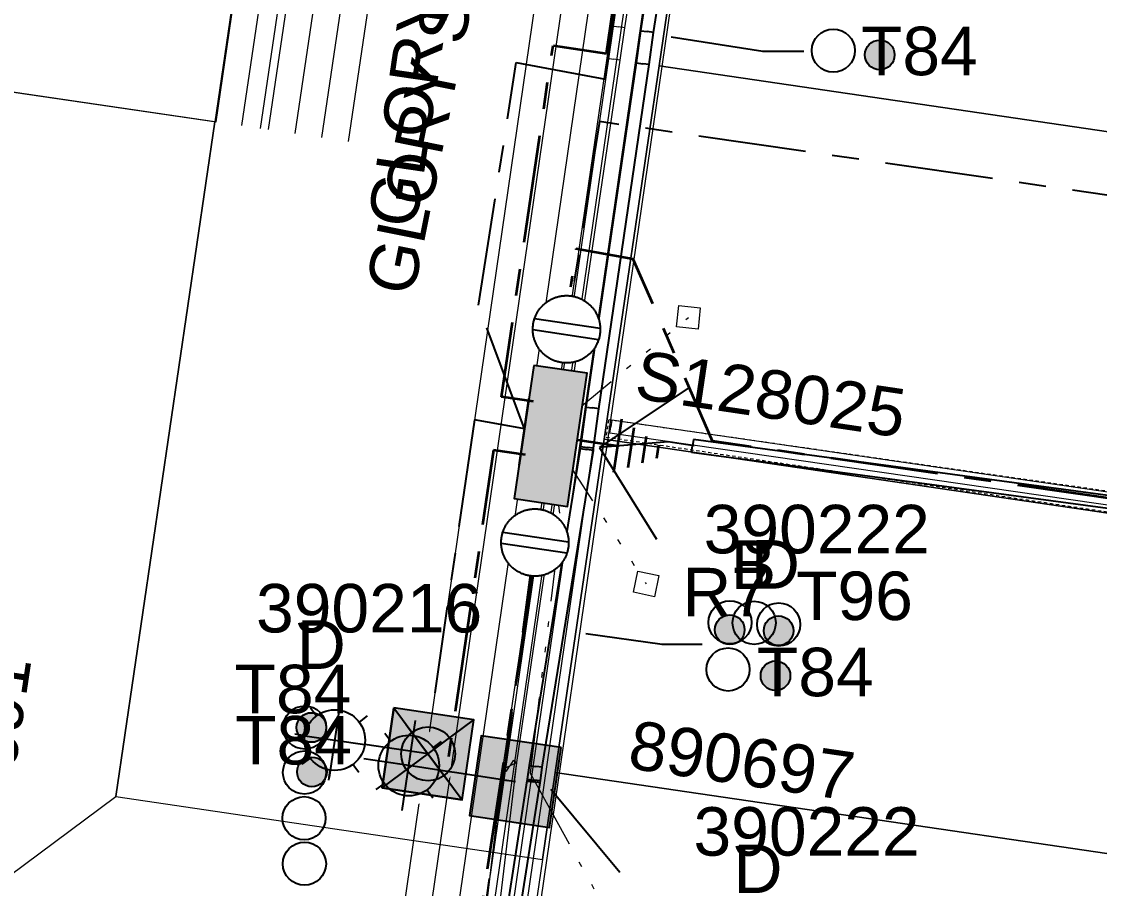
# Model space of a CAD drawing. Header units: metres. Extents: x 302924 to 304532, y 6268290 to 6269135.
# Drawn here: x 303905.72 to 303945.7, y 6268594.41 to 6268626.58 of the extents above; entities that cross this region are included whole.
import ezdxf
from ezdxf.enums import TextEntityAlignment as Align

# ---------------------------------------------------------------- set-up
doc = ezdxf.new("R2010")
doc.units = ezdxf.units.M
for name, pattern in [('Cable Exist UG', [7, 4, -1, 1, -1]), ('DASHED', [19.05, 12.7, -6.35]), ('HIDDEN2', [0.1875, 0.125, -0.0625]), ('PHANTOMX2', [6.6, 3, -0.75, 0.2, -0.75, 0.2, -0.75, 0.2, -0.75])]:
    doc.linetypes.add(name, pattern=pattern)
doc.layers.get('0').update_dxf_attribs({"color": 6})
for name, color, linetype, lineweight in [('_User Miscellaneous1', 30, 'Continuous', 13), ('_User Miscellaneous5', 121, 'Continuous', 13), ('_User_LV_Exist', 5, 'Continuous', 35), ('_User_LV_Final', 5, 'Continuous', 25), ('Cadastre Developer_SP_NEW', 92, 'Continuous', 15), ('Cadastre Other Property_SP_EXT', 138, 'DASHED', 15), ('Cadastre Roads_SP_EXT', 218, 'Continuous', 15), ('Mains_LV_EXT', 163, 'Continuous', 25), ('Mains_LV_SL_EXT', 135, 'Continuous', 25), ('Services_SP_EXT', 42, 'PHANTOMX2', 20)]:
    doc.layers.add(name, color=color, linetype=linetype, lineweight=lineweight)
doc.layers.add('_User Miscellaneous10', color=252, linetype='Continuous', lineweight=13, plot=False, transparency=0.75)
for name, color, linetype in [('Duct_SP_EXT', 30, 'Continuous'), ('Equip_LV_NEW', 2, 'Continuous'), ('Equip_SP_SL_EXT', 7, 'Continuous'), ('SupportsUG_SP_LV_EXT', 7, 'Continuous'), ('SupportsUG_SP_LV_SL_EXT', 7, 'Continuous'), ('Trench_SP_EXT', 7, 'Continuous')]:
    doc.layers.add(name, color=color, linetype=linetype)
doc.styles.add('COLUMN_LABEL', font='arial.ttf', dxfattribs={"height": 2})
doc.styles.add('POLE_LABEL', font='arial.ttf', dxfattribs={"height": 2})
doc.styles.add('SL_LABEL', font='arial.ttf', dxfattribs={"height": 2})
doc.styles.get("Standard").update_dxf_attribs({"font": 'arial.ttf'})

# ---------------------------------------------------------------- blocks, each defined once
blk = doc.blocks.new('DUCT_EXT')
blk.add_circle((0, 0.8), 0.8)
at = {"flags": 1}
blk.add_attdef('Z', (0, 0), '', height=0.2, dxfattribs=at)
at = {"flags": 9}
for tag, p in [('DUCT_CODE', (0, 0)), ('XSECT_TYPE', (0, -0.2)), ('FB_REFERENCE', (0, -0.4)), ('STATE', (0, -0.6)), ('NOTES', (0, -0.8))]:
    blk.add_attdef(tag, text='', height=0.2, dxfattribs=at).set_placement(p, align=Align.MIDDLE_LEFT)
blk = doc.blocks.new('CCP_EXT')
at = {"flags": 9}
for tag, p in [('OWNED_BY', (0, -1)), ('USAGE', (0, -1.2)), ('LEGEND', (0, -1.4)), ('LIFE_SUPPORT', (0, -1.6)), ('STATE', (0, -1.8)), ('NOTES', (0, -2))]:
    blk.add_attdef(tag, text='', height=0.2, dxfattribs=at).set_placement(p, align=Align.MIDDLE_LEFT)
at = {"transparency": 33554687}
blk.add_wipeout([(0, 0.566), (0.566, 0), (0, -0.566), (-0.566, 0)], dxfattribs=at)
blk.add_lwpolyline([(-0.566, 0), (0, 0.566), (0.566, 0), (0, -0.566), (-0.566, 0)])
at = {"flags": 1}
blk.add_attdef('Z', (0, 0), '', height=0.2, dxfattribs=at)
at = {"flags": 9}
for tag, p in [('CCP_TYPE', (0, 0)), ('CONSTRUCTED_VOLTAGE', (0, -0.2)), ('NO_PHASES', (0, -0.4)), ('OPERATING_VOLTAGE', (0, -0.6)), ('ORIENTATION', (0, -0.8))]:
    blk.add_attdef(tag, text='', height=0.2, dxfattribs=at).set_placement(p, align=Align.MIDDLE_LEFT)
blk = doc.blocks.new('CABLE_LARGE_EXT')
h = blk.add_hatch(color=256)
edge = h.paths.add_edge_path()
edge.add_arc((0, 0.55), 0.55, 0, 360)
blk.add_circle((0, 0.55), 0.55)
at = {"flags": 1}
blk.add_attdef('Z', (0, 0), '', height=0.2, dxfattribs=at)
at = {"flags": 9}
for tag, p in [('COND_CODE', (0, 0)), ('STATE', (0, -0.4)), ('FB_REFERENCE', (0, -0.2)), ('XSECT_SIZE', (0, -0.6)), ('NOTES', (0, -0.8))]:
    blk.add_attdef(tag, text='', height=0.2, dxfattribs=at).set_placement(p, align=Align.MIDDLE_LEFT)
blk = doc.blocks.new('LV_UG_LINKS_CLOSED_NEW')
at = {"layer": 'Equip_LV_NEW'}
for tag, flags, p in [('ACTUAL_STATUS', 9, (3.167, -1.667)), ('CONSTRUCTED_VOLTAGE', 9, (3.167, -1.833)), ('NO_PHASES', 9, (3.167, -2)), ('OPERATING_VOLTAGE', 9, (3.167, -2.167)), ('ORIENTATION', 9, (3.167, -2.333)), ('STATE', 9, (3.167, -2.5)), ('SWITCH_TYPE', 9, (3.167, -2.667)), ('USAGE', 9, (3.167, -2.833)), ('OWNED_BY', 9, (3.167, -3.167)), ('NOTES', 9, (3.167, -3)), ('OPERATED_BY', 9, (3.167, -3.333)), ('MAINTAINED_BY', 9, (3.167, -3.5)), ('NUMBER_OF_PHASES', 9, (3.167, -3.667)), ('TYPE', 9, (3.167, -3.833)), ('Z', 1, (3.167, -4))]:
    blk.add_attdef(tag, text='', height=0.167, dxfattribs=dict(at, flags=flags)).set_placement(p, align=Align.MIDDLE_LEFT)
at = {"transparency": 33554687}
blk.add_wipeout([(4, 1.25), (3.969, 1.25), (3.939, 1.248), (3.908, 1.247), (3.877, 1.244), (3.847, 1.241), (3.817, 1.236), (3.786, 1.232), (3.756, 1.226), (3.726, 1.22), (3.696, 1.213), (3.667, 1.205), (3.637, 1.196), (3.608, 1.187), (3.579, 1.177), (3.55, 1.166), (3.522, 1.155), (3.493, 1.143), (3.466, 1.13), (3.438, 1.117), (3.411, 1.102), (3.384, 1.088), (3.357, 1.072), (3.331, 1.056), (3.306, 1.039), (3.28, 1.022), (3.255, 1.004), (3.231, 0.985), (3.207, 0.966), (3.184, 0.947), (3.161, 0.926), (3.138, 0.905), (3.116, 0.884), (3.095, 0.862), (3.074, 0.839), (3.053, 0.816), (3.034, 0.793), (3.015, 0.769), (2.996, 0.745), (2.978, 0.72), (2.961, 0.694), (2.944, 0.669), (2.928, 0.643), (2.912, 0.616), (2.898, 0.589), (2.883, 0.562), (2.87, 0.534), (2.857, 0.507), (2.845, 0.478), (2.834, 0.45), (2.823, 0.421), (2.813, 0.392), (2.804, 0.363), (2.795, 0.333), (2.787, 0.304), (2.78, 0.274), (2.774, 0.244), (2.768, 0.214), (2.764, 0.183), (2.759, 0.153), (2.756, 0.123), (2.753, 0.092), (2.752, 0.061), (2.75, 0.031), (2.75, 0), (2.75, -0.031), (2.752, -0.061), (2.753, -0.092), (2.756, -0.123), (2.759, -0.153), (2.764, -0.183), (2.768, -0.214), (2.774, -0.244), (2.78, -0.274), (2.787, -0.304), (2.795, -0.333), (2.804, -0.363), (2.813, -0.392), (2.823, -0.421), (2.834, -0.45), (2.845, -0.478), (2.857, -0.507), (2.87, -0.534), (2.883, -0.562), (2.898, -0.589), (2.912, -0.616), (2.928, -0.643), (2.944, -0.669), (2.961, -0.694), (2.978, -0.72), (2.996, -0.745), (3.015, -0.769), (3.034, -0.793), (3.053, -0.816), (3.074, -0.839), (3.095, -0.862), (3.116, -0.884), (3.138, -0.905), (3.161, -0.926), (3.184, -0.947), (3.207, -0.966), (3.231, -0.985), (3.255, -1.004), (3.28, -1.022), (3.306, -1.039), (3.331, -1.056), (3.357, -1.072), (3.384, -1.088), (3.411, -1.102), (3.438, -1.117), (3.466, -1.13), (3.493, -1.143), (3.522, -1.155), (3.55, -1.166), (3.579, -1.177), (3.608, -1.187), (3.637, -1.196), (3.667, -1.205), (3.696, -1.213), (3.726, -1.22), (3.756, -1.226), (3.786, -1.232), (3.817, -1.236), (3.847, -1.241), (3.877, -1.244), (3.908, -1.247), (3.939, -1.248), (3.969, -1.25), (4, -1.25), (4.031, -1.25), (4.061, -1.248), (4.092, -1.247), (4.123, -1.244), (4.153, -1.241), (4.183, -1.236), (4.214, -1.232), (4.244, -1.226), (4.274, -1.22), (4.304, -1.213), (4.333, -1.205), (4.363, -1.196), (4.392, -1.187), (4.421, -1.177), (4.45, -1.166), (4.478, -1.155), (4.507, -1.143), (4.534, -1.13), (4.562, -1.117), (4.589, -1.102), (4.616, -1.088), (4.643, -1.072), (4.669, -1.056), (4.694, -1.039), (4.72, -1.022), (4.745, -1.004), (4.769, -0.985), (4.793, -0.966), (4.816, -0.947), (4.839, -0.926), (4.862, -0.905), (4.884, -0.884), (4.905, -0.862), (4.926, -0.839), (4.947, -0.816), (4.966, -0.793), (4.985, -0.769), (5.004, -0.745), (5.022, -0.72), (5.039, -0.694), (5.056, -0.669), (5.072, -0.643), (5.088, -0.616), (5.102, -0.589), (5.117, -0.562), (5.13, -0.534), (5.143, -0.507), (5.155, -0.478), (5.166, -0.45), (5.177, -0.421), (5.187, -0.392), (5.196, -0.363), (5.205, -0.333), (5.213, -0.304), (5.22, -0.274), (5.226, -0.244), (5.232, -0.214), (5.236, -0.183), (5.241, -0.153), (5.244, -0.123), (5.247, -0.092), (5.248, -0.061), (5.25, -0.031), (5.25, 0), (5.25, 0.031), (5.248, 0.061), (5.247, 0.092), (5.244, 0.123), (5.241, 0.153), (5.236, 0.183), (5.232, 0.214), (5.226, 0.244), (5.22, 0.274), (5.213, 0.304), (5.205, 0.333), (5.196, 0.363), (5.187, 0.392), (5.177, 0.421), (5.166, 0.45), (5.155, 0.478), (5.143, 0.507), (5.13, 0.534), (5.117, 0.562), (5.102, 0.589), (5.088, 0.616), (5.072, 0.643), (5.056, 0.669), (5.039, 0.694), (5.022, 0.72), (5.004, 0.745), (4.985, 0.769), (4.966, 0.793), (4.947, 0.816), (4.926, 0.839), (4.905, 0.862), (4.884, 0.884), (4.862, 0.905), (4.839, 0.926), (4.816, 0.947), (4.793, 0.966), (4.769, 0.985), (4.745, 1.004), (4.72, 1.022), (4.694, 1.039), (4.669, 1.056), (4.643, 1.072), (4.616, 1.088), (4.589, 1.102), (4.562, 1.117), (4.534, 1.13), (4.507, 1.143), (4.478, 1.155), (4.45, 1.166), (4.421, 1.177), (4.392, 1.187), (4.363, 1.196), (4.333, 1.205), (4.304, 1.213), (4.274, 1.22), (4.244, 1.226), (4.214, 1.232), (4.183, 1.236), (4.153, 1.241), (4.123, 1.244), (4.092, 1.247), (4.061, 1.248), (4.031, 1.25)], dxfattribs=at).dxf.layer = 'Equip_LV_NEW'
at = {"layer": 'Equip_LV_NEW'}
for p, q in [((3.792, 1.232), (3.792, -1.232)), ((4.208, 1.232), (4.208, -1.232))]:
    blk.add_line(p, q, dxfattribs=at)
at = {"layer": 'Equip_LV_NEW', "flags": 128}
blk.add_lwpolyline([(4, 1.25), (3.969, 1.25), (3.939, 1.248), (3.908, 1.247), (3.877, 1.244), (3.847, 1.241), (3.817, 1.236), (3.786, 1.232), (3.756, 1.226), (3.726, 1.22), (3.696, 1.213), (3.667, 1.205), (3.637, 1.196), (3.608, 1.187), (3.579, 1.177), (3.55, 1.166), (3.522, 1.155), (3.493, 1.143), (3.466, 1.13), (3.438, 1.117), (3.411, 1.102), (3.384, 1.088), (3.357, 1.072), (3.331, 1.056), (3.306, 1.039), (3.28, 1.022), (3.255, 1.004), (3.231, 0.985), (3.207, 0.966), (3.184, 0.947), (3.161, 0.926), (3.138, 0.905), (3.116, 0.884), (3.095, 0.862), (3.074, 0.839), (3.053, 0.816), (3.034, 0.793), (3.015, 0.769), (2.996, 0.745), (2.978, 0.72), (2.961, 0.694), (2.944, 0.669), (2.928, 0.643), (2.912, 0.616), (2.898, 0.589), (2.883, 0.562), (2.87, 0.534), (2.857, 0.507), (2.845, 0.478), (2.834, 0.45), (2.823, 0.421), (2.813, 0.392), (2.804, 0.363), (2.795, 0.333), (2.787, 0.304), (2.78, 0.274), (2.774, 0.244), (2.768, 0.214), (2.764, 0.183), (2.759, 0.153), (2.756, 0.123), (2.753, 0.092), (2.752, 0.061), (2.75, 0.031), (2.75, 0), (2.75, -0.031), (2.752, -0.061), (2.753, -0.092), (2.756, -0.123), (2.759, -0.153), (2.764, -0.183), (2.768, -0.214), (2.774, -0.244), (2.78, -0.274), (2.787, -0.304), (2.795, -0.333), (2.804, -0.363), (2.813, -0.392), (2.823, -0.421), (2.834, -0.45), (2.845, -0.478), (2.857, -0.507), (2.87, -0.534), (2.883, -0.562), (2.898, -0.589), (2.912, -0.616), (2.928, -0.643), (2.944, -0.669), (2.961, -0.694), (2.978, -0.72), (2.996, -0.745), (3.015, -0.769), (3.034, -0.793), (3.053, -0.816), (3.074, -0.839), (3.095, -0.862), (3.116, -0.884), (3.138, -0.905), (3.161, -0.926), (3.184, -0.947), (3.207, -0.966), (3.231, -0.985), (3.255, -1.004), (3.28, -1.022), (3.306, -1.039), (3.331, -1.056), (3.357, -1.072), (3.384, -1.088), (3.411, -1.102), (3.438, -1.117), (3.466, -1.13), (3.493, -1.143), (3.522, -1.155), (3.55, -1.166), (3.579, -1.177), (3.608, -1.187), (3.637, -1.196), (3.667, -1.205), (3.696, -1.213), (3.726, -1.22), (3.756, -1.226), (3.786, -1.232), (3.817, -1.236), (3.847, -1.241), (3.877, -1.244), (3.908, -1.247), (3.939, -1.248), (3.969, -1.25), (4, -1.25), (4.031, -1.25), (4.061, -1.248), (4.092, -1.247), (4.123, -1.244), (4.153, -1.241), (4.183, -1.236), (4.214, -1.232), (4.244, -1.226), (4.274, -1.22), (4.304, -1.213), (4.333, -1.205), (4.363, -1.196), (4.392, -1.187), (4.421, -1.177), (4.45, -1.166), (4.478, -1.155), (4.507, -1.143), (4.534, -1.13), (4.562, -1.117), (4.589, -1.102), (4.616, -1.088), (4.643, -1.072), (4.669, -1.056), (4.694, -1.039), (4.72, -1.022), (4.745, -1.004), (4.769, -0.985), (4.793, -0.966), (4.816, -0.947), (4.839, -0.926), (4.862, -0.905), (4.884, -0.884), (4.905, -0.862), (4.926, -0.839), (4.947, -0.816), (4.966, -0.793), (4.985, -0.769), (5.004, -0.745), (5.022, -0.72), (5.039, -0.694), (5.056, -0.669), (5.072, -0.643), (5.088, -0.616), (5.102, -0.589), (5.117, -0.562), (5.13, -0.534), (5.143, -0.507), (5.155, -0.478), (5.166, -0.45), (5.177, -0.421), (5.187, -0.392), (5.196, -0.363), (5.205, -0.333), (5.213, -0.304), (5.22, -0.274), (5.226, -0.244), (5.232, -0.214), (5.236, -0.183), (5.241, -0.153), (5.244, -0.123), (5.247, -0.092), (5.248, -0.061), (5.25, -0.031), (5.25, 0), (5.25, 0.031), (5.248, 0.061), (5.247, 0.092), (5.244, 0.123), (5.241, 0.153), (5.236, 0.183), (5.232, 0.214), (5.226, 0.244), (5.22, 0.274), (5.213, 0.304), (5.205, 0.333), (5.196, 0.363), (5.187, 0.392), (5.177, 0.421), (5.166, 0.45), (5.155, 0.478), (5.143, 0.507), (5.13, 0.534), (5.117, 0.562), (5.102, 0.589), (5.088, 0.616), (5.072, 0.643), (5.056, 0.669), (5.039, 0.694), (5.022, 0.72), (5.004, 0.745), (4.985, 0.769), (4.966, 0.793), (4.947, 0.816), (4.926, 0.839), (4.905, 0.862), (4.884, 0.884), (4.862, 0.905), (4.839, 0.926), (4.816, 0.947), (4.793, 0.966), (4.769, 0.985), (4.745, 1.004), (4.72, 1.022), (4.694, 1.039), (4.669, 1.056), (4.643, 1.072), (4.616, 1.088), (4.589, 1.102), (4.562, 1.117), (4.534, 1.13), (4.507, 1.143), (4.478, 1.155), (4.45, 1.166), (4.421, 1.177), (4.392, 1.187), (4.363, 1.196), (4.333, 1.205), (4.304, 1.213), (4.274, 1.22), (4.244, 1.226), (4.214, 1.232), (4.183, 1.236), (4.153, 1.241), (4.123, 1.244), (4.092, 1.247), (4.061, 1.248), (4.031, 1.25)], close=True, dxfattribs=at)
blk = doc.blocks.new('*U363')
at = {"layer": '_User_LV_Exist'}
for p, q in [((2.5, 1), (2.5, -1)), ((3, 0.75), (3, -0.75)), ((3.5, 0.5), (3.5, -0.5)), ((4, 0.25), (4, -0.25))]:
    blk.add_line(p, q, dxfattribs=at)
at = {"layer": 'Equip_LV_NEW', "ltscale": 10, "xscale": -1}
for rotation in [270, 90]:
    blk.add_blockref('LV_UG_LINKS_CLOSED_NEW', (0, 0), dxfattribs=dict(at, rotation=rotation))
at = {"width": 0.9}
blk.add_attdef('ASSET_NUM', text='', height=2, dxfattribs=at).set_placement((4, 2), align=Align.MIDDLE_LEFT)
for tag, p, flags in [('SUBURB', (-2, 0), 1), ('STREETNAME', (-1.8, 0), 9), ('PARENT', (-1.6, 0), 9), ('NOTES', (-1.4, 0), 9), ('LOCATION', (-1.2, 0), 9), ('LEGEND', (-1, 0), 9), ('USAGE', (-0.8, 0), 9), ('SUPPORT_TYPE', (-0.6, 0), 9), ('STATE', (-0.4, 0), 9), ('OWNED_BY', (-0.2, 0), 9)]:
    blk.add_attdef(tag, p, '', height=0.2, rotation=270, dxfattribs=dict(flags=flags))
at = {"transparency": 33554687}
blk.add_wipeout([(1, 2.5), (1, -2.5), (-1, -2.5), (-1, 2.5)], dxfattribs=at)
at = {"layer": 'SupportsUG_SP_LV_EXT'}
h = blk.add_hatch(color=256, dxfattribs=at)
h.dxf.hatch_style = 1
h.paths.add_polyline_path([(-1, 2.5), (-1, -1.25), (-1, 1.25), (-1, -2.5), (1, -2.5), (1, 2.5)])
blk.add_lwpolyline([(-1, 2.5), (-1, -1.25), (-1, 1.25), (-1, -2.5), (1, -2.5), (1, 2.5)], close=True)
at = {"layer": '_User_LV_Exist'}
blk.add_line((1, 0), (2.5, 0), dxfattribs=at)
blk = doc.blocks.new('COLUMN_EXT')
blk.add_hatch(color=256).paths.add_polyline_path([(1.5, -1.5), (1.5, 1.5), (-1.5, 1.5), (-1.5, -1.5)])
blk.add_lwpolyline([(1.5, 1.5), (-1.5, 1.5), (-1.5, -1.5), (1.5, -1.5)], close=True)
at = {"flags": 9}
for tag, p in [('NOTES', (-1.813, 2)), ('STREETNAME', (-1.813, 1.6)), ('SUBURB', (-1.813, 1.8)), ('LOCATION', (-1.813, 1.4)), ('LEGEND', (-1.813, 1.2)), ('USAGE', (-1.813, 1)), ('STATE', (-1.813, 0.8)), ('COLUMN_TYPE', (-1.813, 0.4)), ('OWNED_BY', (-1.813, 0.6))]:
    blk.add_attdef(tag, text='', height=0.2, rotation=180, dxfattribs=at).set_placement(p, align=Align.MIDDLE_LEFT)
at = {"flags": 1}
blk.add_attdef('Z', (-1.813, 2.351), '', height=0.2, rotation=180, dxfattribs=at)
at = {"flags": 9}
for tag, style, p in [('STRUCTURE_PLANT_NUMBER', 'POLE_LABEL', (-1.813, -0.031)), ('STREET_CODE', 'COLUMN_LABEL', (-1.813, 0.2))]:
    blk.add_attdef(tag, text='', height=0.2, rotation=180, dxfattribs=dict(at, style=style)).set_placement(p, align=Align.MIDDLE_LEFT)
at = {"style": 'COLUMN_LABEL', "width": 0.9, "flags": 8}
blk.add_attdef('ASSET_NUM', text='', height=2, rotation=270, dxfattribs=at).set_placement((2, -4), align=Align.MIDDLE_LEFT)
blk = doc.blocks.new('*U501')
at = {"transparency": 33554687, "width": 0.9}
blk.add_attdef('LNUMBER', text='', height=1, rotation=171.4039, dxfattribs=at).set_placement((-6.772, 2.035), align=Align.MIDDLE_LEFT)
at = {"transparency": 33554687, "flags": 9}
for tag, p in [('LRATECODE', (-7.4, 0)), ('LOUTREACHVOCAB', (-7.2, 0)), ('LOUTREACH', (-7, 0)), ('LANTNUMBER', (-6.6, 0)), ('LNEW', (-6.4, 0)), ('LMASTVOCAB', (-6.2, 0)), ('LMAST', (-6, 0)), ('STATE', (-2, 0)), ('OWNED_BY', (-1.8, 0)), ('ORIENTATION', (-1.6, 0)), ('OPERATING_VOLTAGE', (-1.4, 0)), ('NO_PHASES', (-1.2, 0)), ('LANTERN_TYPE', (-1, 0)), ('LANTERN_PURPOSE', (-0.8, 0)), ('CONTROL_TYPE', (-0.6, 0)), ('CONSTRUCTED_VOLTAGE', (-0.4, 0))]:
    blk.add_attdef(tag, text='', height=0.001, rotation=270, dxfattribs=at).set_placement(p, align=Align.MIDDLE_LEFT)
at = {"transparency": 33554687, "style": 'SL_LABEL', "flags": 9}
blk.add_attdef('STREET_CODE', text='', height=0.001, rotation=270, dxfattribs=at).set_placement((0.001, 0), align=Align.MIDDLE_LEFT)
at = {"transparency": 33554687, "flags": 1}
blk.add_attdef('Z', (0, 0), '', height=0.001, rotation=270, dxfattribs=at)
at = {"transparency": 33554687, "flags": 9}
for tag, p in [('LREMOVE', (0, -7.6)), ('LREPLACE', (0, -7.8)), ('LTYPE', (0, -8)), ('LTYPEVOCAB', (0, -8.2)), ('LEGEND', (0, -8.4)), ('SUBURB', (0, -8.6)), ('STREETNAME', (0, -8.8)), ('LOCATION', (0, -9)), ('NOTES', (0, -9.2)), ('MAINTAINED_BY', (0, -9.863))]:
    blk.add_attdef(tag, text='', height=0.001, dxfattribs=at).set_placement(p, align=Align.MIDDLE_LEFT)
blk.add_attdef('OPERATED_BY', (0, -9.607), '', height=0.001, dxfattribs=at)
at = {"transparency": 33554687}
blk.add_wipeout([(-5.624, 0.85), (-4.845, 1.805), (-3.703, 2.266), (-2.748, 1.488), (-2.286, 0.346), (-3.065, -0.609), (-4.207, -1.071), (-5.162, -0.292)], dxfattribs=at)
for p, q in [((-3.955, 0.598), (-3.703, 2.266)), ((-4.845, 1.805), (-4.623, 1.503)), ((-2.748, 1.488), (-3.05, 1.266)), ((-3.955, 0.598), (-5.624, 0.85)), ((-4.207, -1.071), (-3.955, 0.598)), ((0, 0), (-3.955, 0.598)), ((-5.162, -0.292), (-4.861, -0.07)), ((-3.065, -0.609), (-3.287, -0.308))]:
    blk.add_line(p, q, dxfattribs=at)
blk.add_circle((-3.955, 0.598), 1.125, dxfattribs=at)
at = {"transparency": 33554687, "flags": 9}
for tag, p in [('LLAMPVOCAB', (-5.8, 0)), ('LLAMP', (-5.6, 0)), ('LEXIST', (-5.4, 0)), ('LCHARGE3PERCENT', (-5.2, 0)), ('LCHARGE3', (-5, 0)), ('LCHARGE2PERCENT', (-4.8, 0)), ('LCHARGE2', (-4.6, 0)), ('LCHARGE1PERCENT', (-4.4, 0)), ('LCHARGE1', (-4.2, 0)), ('LCATEGORY', (-4, 0)), ('LBRACKETVOCAB', (-3.8, 0)), ('LBRACKET', (-3.6, 0)), ('LKINGHEIGHT', (-3.4, 0)), ('CREPLACE', (-3.2, 0)), ('CREMOVE', (-3, 0)), ('CNUMBER', (-2.8, 0)), ('CNEW', (-2.6, 0)), ('CEXIST', (-2.4, 0)), ('USAGE', (-2.2, 0))]:
    blk.add_attdef(tag, text='', height=0.001, rotation=270, dxfattribs=at).set_placement(p, align=Align.MIDDLE_LEFT)
blk = doc.blocks.new('*U513')
at = {"linetype": 'Continuous', "transparency": 33554687}
h = blk.add_hatch(color=256, dxfattribs=at)
h.dxf.hatch_style = 1
h.paths.add_polyline_path([(0.1, -2.024), (0.1, -5.024), (3.1, -5.024), (3.1, -2.024)])
at = {"transparency": 33554687}
h = blk.add_hatch(color=256, dxfattribs=at)
h.dxf.hatch_style = 1
h.paths.add_polyline_path([(0.1, -2.024), (3.1, -5.024), (0.1, -5.024)])
for p, q in [((-1.9, -2.399), (-1.9, -2.024)), ((0.1, -2.024), (3.1, -5.024)), ((0.1, -5.024), (3.1, -2.024)), ((-2.961, -2.463), (-2.695, -2.728)), ((-0.839, -2.463), (-1.104, -2.728)), ((-3.025, -3.524), (-3.4, -3.524)), ((1.6, -3.524), (-0.775, -3.524)), ((-2.961, -4.584), (-2.695, -4.319)), ((-0.839, -4.584), (-1.104, -4.319)), ((-1.9, -5.024), (-1.9, -4.649))]:
    blk.add_line(p, q, dxfattribs=at)
at = {"linetype": 'Continuous', "transparency": 33554687}
blk.add_line((-3.025, -3.524), (-0.775, -3.524), dxfattribs=at)
at = {"linetype": 'Continuous', "transparency": 33554687, "flags": 128}
blk.add_lwpolyline([(-1.9, -2.117), (-1.9, -4.93)], dxfattribs=at)
at = {"transparency": 33554687}
blk.add_lwpolyline([(0.1, -2.024), (0.1, -5.024), (3.1, -5.024), (3.1, -2.024)], close=True, dxfattribs=at)
at = {"transparency": 33554687, "flags": 128}
blk.add_lwpolyline([(0.1, -2.024), (3.1, -5.024), (0.1, -5.024), (0.1, -2.024)], dxfattribs=at)
at = {"transparency": 33554687}
for centre, radius in [((-1.9, -3.524), 1.125), ((1.6, -3.524), 1)]:
    blk.add_circle(centre, radius, dxfattribs=at)

msp = doc.modelspace()

# ---------------------------------------------------------------- linework, layer by layer
at = {"layer": '_User Miscellaneous1', "transparency": 33554687}
for p, q in [((303927.6208, 6268626.4216), (303928.8938, 6268635.0859)), ((303928.0957, 6268626.3518), (303929.3687, 6268635.0162)), ((303927.4435, 6268625.2147), (303927.6208, 6268626.4216)), ((303927.6208, 6268626.4216), (303927.6208, 6268626.4216)), ((303927.6208, 6268626.4216), (303927.8582, 6268626.3867)), ((303927.6208, 6268626.4216), (303927.8582, 6268626.3867)), ((303928.0957, 6268626.3518), (303927.8582, 6268626.3867)), ((303928.0957, 6268626.3518), (303927.8582, 6268626.3867)), ((303927.9184, 6268625.145), (303928.0957, 6268626.3518)), ((303928.0957, 6268626.3518), (303928.0957, 6268626.3518)), ((303925.7047, 6268613.378), (303927.4435, 6268625.2147)), ((303926.1911, 6268613.3862), (303927.9184, 6268625.145)), ((303927.4435, 6268625.2147), (303927.6809, 6268625.1799)), ((303927.9184, 6268625.145), (303927.6809, 6268625.1799)), ((303925.4087, 6268611.3624), (303925.7047, 6268613.378)), ((303925.7047, 6268613.378), (303925.9479, 6268613.3821)), ((303925.7047, 6268613.378), (303925.9479, 6268613.3821)), ((303925.7047, 6268613.378), (303925.7047, 6268613.378)), ((303925.8836, 6268611.2927), (303926.1911, 6268613.3862)), ((303926.1911, 6268613.3862), (303925.9479, 6268613.3821)), ((303926.1911, 6268613.3862), (303925.9479, 6268613.3821)), ((303926.1911, 6268613.3862), (303926.1911, 6268613.3862)), ((303927.6064, 6268611.7831), (303927.572, 6268611.5456)), ((303959.642, 6268607.1452), (303927.6064, 6268611.7831)), ((303923.5676, 6268598.8341), (303925.4073, 6268611.3533)), ((303923.5676, 6268598.8341), (303925.4073, 6268611.3533)), ((303924.0895, 6268599.0843), (303925.8849, 6268611.3018)), ((303924.0895, 6268599.0843), (303925.8849, 6268611.3018)), ((303925.4073, 6268611.3533), (303925.4067, 6268611.3441)), ((303925.4073, 6268611.3533), (303925.4067, 6268611.3441)), ((303925.4067, 6268611.3441), (303925.6461, 6268611.3276)), ((303925.4067, 6268611.3441), (303925.6461, 6268611.3276)), ((303925.4073, 6268611.3533), (303925.6461, 6268611.3276)), ((303925.4073, 6268611.3533), (303925.6461, 6268611.3276)), ((303925.4087, 6268611.3624), (303925.6461, 6268611.3276)), ((303925.8836, 6268611.2927), (303925.6461, 6268611.3276)), ((303925.8849, 6268611.3018), (303925.6461, 6268611.3276)), ((303925.8856, 6268611.3111), (303925.6461, 6268611.3276)), ((303925.8849, 6268611.3018), (303925.6461, 6268611.3276)), ((303925.8856, 6268611.3111), (303925.6461, 6268611.3276)), ((303925.8849, 6268611.3018), (303925.8856, 6268611.3111)), ((303925.8849, 6268611.3018), (303925.8856, 6268611.3111)), ((303927.5376, 6268611.3081), (303927.572, 6268611.5456)), ((303959.5724, 6268606.6703), (303927.5376, 6268611.3081)), ((303922.8632, 6268588.9115), (303924.0843, 6268599.0759)), ((303923.5676, 6268598.8341), (303923.8286, 6268598.9592)), ((303923.5676, 6268598.8341), (303923.8286, 6268598.9592)), ((303923.5692, 6268598.8448), (303923.8286, 6268598.9592)), ((303923.5728, 6268598.8424), (303923.8286, 6268598.9592)), ((303923.7005, 6268598.7561), (303923.8286, 6268598.9592)), ((303923.7005, 6268598.7561), (303923.8286, 6268598.9592)), ((303923.9567, 6268599.1623), (303923.8286, 6268598.9592)), ((303923.9567, 6268599.1623), (303923.8286, 6268598.9592)), ((303924.0895, 6268599.0843), (303923.8286, 6268598.9592)), ((303924.0895, 6268599.0843), (303923.8286, 6268598.9592)), ((303924.0843, 6268599.0759), (303923.8286, 6268598.9592)), ((303924.0879, 6268599.0735), (303923.8286, 6268598.9592)), ((303924.0879, 6268599.0735), (303923.9567, 6268599.1623)), ((303923.9567, 6268599.1623), (303924.0895, 6268599.0843)), ((303924.0843, 6268599.0759), (303923.9567, 6268599.1623)), ((303923.9567, 6268599.1623), (303924.0895, 6268599.0843)), ((303923.9846, 6268598.3695), (303924.0879, 6268599.0735)), ((303922.3867, 6268588.9687), (303923.5728, 6268598.8424)), ((303923.5097, 6268598.4393), (303923.5692, 6268598.8448)), ((303923.7005, 6268598.7561), (303923.5676, 6268598.8341)), ((303923.7005, 6268598.7561), (303923.5676, 6268598.8341)), ((303923.5692, 6268598.8448), (303923.7005, 6268598.7561)), ((303923.5728, 6268598.8424), (303923.7005, 6268598.7561)), ((303923.5097, 6268598.4393), (303923.7471, 6268598.4044)), ((303923.9846, 6268598.3695), (303923.7471, 6268598.4044))]:
    msp.add_line(p, q, dxfattribs=at)
at = {"layer": '_User Miscellaneous10', "color": 4, "transparency": 33554521, "flags": 128}
msp.add_lwpolyline([(303857.6817, 6268598.3194), (303844.7935, 6268600.212), (303839.6097, 6268607.2179), (303843.5447, 6268633.048), (303844.8521, 6268641.9541), (303846.2117, 6268650.7821), (303846.8988, 6268659.6164, 0.0677841), (303844.2405, 6268684.8463), (303841.7572, 6268693.2545), (303838.6438, 6268701.3134), (303827.8397, 6268728.2772), (303831.7286, 6268737.379), (303896.2765, 6268763.2921), (303905.404, 6268759.3975), (303914.8127, 6268735.61, -0.0454526), (303921.1992, 6268710.6504, -0.0425232), (303922.9977, 6268686.606, -0.0390029), (303920.6427, 6268661.6201), (303914.8641, 6268622.5707)], format="xyb", dxfattribs=at)
at = {"layer": '_User Miscellaneous10', "transparency": 33554521, "flags": 128}
msp.add_lwpolyline([(303857.7253, 6268598.6162), (303844.9604, 6268600.4907), (303839.9251, 6268607.2961), (303843.8414, 6268633.0036), (303845.1487, 6268641.9095), (303846.5099, 6268650.7476), (303847.1985, 6268659.6002, 0.0678217), (303844.5302, 6268684.9246), (303842.0415, 6268693.3512), (303838.923, 6268701.4232), (303828.1644, 6268728.2735), (303831.9557, 6268737.1469), (303896.273, 6268762.9674), (303905.1711, 6268759.1707), (303914.5317, 6268735.5046, -0.0454433), (303920.903, 6268710.6027, -0.0425217), (303922.6977, 6268686.61, -0.0390074), (303920.3465, 6268661.6677), (303914.5673, 6268622.6146)], format="xyb", dxfattribs=at)
at = {"layer": '_User Miscellaneous5', "linetype": 'Continuous', "transparency": 33554597}
for points in [[(303962.4796, 6268630.1755), (303930.8166, 6268634.8274), (303929.3636, 6268624.9327), (303961.0257, 6268620.2808), (303962.4796, 6268630.1755)], [(303909.2068, 6268597.823), (303912.8846, 6268622.8565), (303895.8671, 6268625.3569), (303891.462, 6268595.3766), (303903.5329, 6268593.6033), (303909.2068, 6268597.823)], [(303961.0257, 6268620.2808), (303929.3636, 6268624.9327), (303927.3275, 6268611.0808), (303958.9905, 6268606.429), (303961.0257, 6268620.2808)], [(303958.9905, 6268606.429), (303927.3275, 6268611.0808), (303925.5105, 6268598.7122), (303957.1726, 6268594.0604), (303958.9905, 6268606.429)], [(303957.1726, 6268594.0604), (303925.5105, 6268598.7122), (303925.0372, 6268595.4882), (303923.3302, 6268583.8707), (303954.9923, 6268579.2189), (303957.1726, 6268594.0604)]]:
    msp.add_lwpolyline(points, close=True, dxfattribs=at)
at = {"layer": 'Cadastre Developer_SP_NEW', "transparency": 33554687}
msp.add_lwpolyline([(303914.2383, 6268631.7611), (303914.3835, 6268632.7505), (303880.6791, 6268637.6983), (303879.2268, 6268627.8045), (303912.9312, 6268622.8568)], close=True, dxfattribs=at)
at = {"layer": 'Duct_SP_EXT'}
for p, q in [((303928.6867, 6268626.2395), (303930.0183, 6268635.0897)), ((303929.1617, 6268626.1709), (303930.4929, 6268635.0182)), ((303928.5219, 6268625.0487), (303928.6865, 6268626.2381)), ((303928.6865, 6268626.2381), (303928.6867, 6268626.2395)), ((303928.6865, 6268626.2381), (303928.9242, 6268626.2052)), ((303928.6867, 6268626.2395), (303928.9242, 6268626.2052)), ((303929.1619, 6268626.1723), (303928.9242, 6268626.2052)), ((303929.1617, 6268626.1709), (303928.9242, 6268626.2052)), ((303928.9971, 6268624.9811), (303929.1619, 6268626.1723)), ((303929.1619, 6268626.1723), (303929.1617, 6268626.1709)), ((303926.6559, 6268612.2742), (303928.5219, 6268625.0487)), ((303927.1313, 6268612.208), (303928.9971, 6268624.9811)), ((303928.5219, 6268625.0487), (303928.7595, 6268625.0149)), ((303928.9971, 6268624.9811), (303928.7595, 6268625.0149)), ((303926.4614, 6268610.8077), (303926.6557, 6268612.2727)), ((303926.6557, 6268612.2727), (303926.6559, 6268612.2742)), ((303926.6557, 6268612.2727), (303926.8936, 6268612.2411)), ((303926.6559, 6268612.2742), (303926.8936, 6268612.2411)), ((303927.1315, 6268612.2096), (303926.8936, 6268612.2411)), ((303927.1313, 6268612.208), (303926.8936, 6268612.2411)), ((303926.9372, 6268610.7446), (303927.1315, 6268612.2096)), ((303927.1315, 6268612.2096), (303927.1313, 6268612.208)), ((303930.637, 6268611.0688), (303930.6049, 6268610.8309)), ((303959.6403, 6268607.1455), (303930.637, 6268611.0688)), ((303924.5545, 6268598.976), (303926.4521, 6268610.7371)), ((303925.0293, 6268598.9057), (303926.9271, 6268610.6674)), ((303926.4521, 6268610.7371), (303926.4614, 6268610.8075)), ((303926.4521, 6268610.7371), (303926.6896, 6268610.7023)), ((303926.4614, 6268610.8077), (303926.6993, 6268610.7761)), ((303926.4614, 6268610.8075), (303926.6993, 6268610.7761)), ((303926.9271, 6268610.6674), (303926.6896, 6268610.7023)), ((303926.9372, 6268610.7446), (303926.6993, 6268610.7761)), ((303926.9373, 6268610.7448), (303926.6993, 6268610.7761)), ((303926.9271, 6268610.6674), (303926.9373, 6268610.7448)), ((303930.5727, 6268610.5931), (303930.6049, 6268610.8309)), ((303959.5741, 6268606.6701), (303930.5727, 6268610.5931)), ((303924.4857, 6268598.4659), (303924.5541, 6268598.9729)), ((303924.5541, 6268598.9729), (303924.5545, 6268598.976)), ((303924.5541, 6268598.9729), (303924.7919, 6268598.9409)), ((303924.5545, 6268598.976), (303924.7919, 6268598.9409)), ((303925.0298, 6268598.9088), (303924.7919, 6268598.9409)), ((303925.0293, 6268598.9057), (303924.7919, 6268598.9409)), ((303924.9614, 6268598.4018), (303925.0298, 6268598.9088)), ((303925.0298, 6268598.9088), (303925.0293, 6268598.9057)), ((303924.4759, 6268598.3926), (303924.4857, 6268598.4659)), ((303924.4857, 6268598.4659), (303924.7236, 6268598.4338)), ((303923.3878, 6268591.4427), (303924.4766, 6268598.3976)), ((303923.8622, 6268591.3692), (303924.9508, 6268598.3234)), ((303924.4759, 6268598.3926), (303924.7137, 6268598.3605)), ((303924.4766, 6268598.3976), (303924.7137, 6268598.3605)), ((303924.9508, 6268598.3234), (303924.7137, 6268598.3605)), ((303924.9516, 6268598.3285), (303924.7137, 6268598.3605)), ((303924.9614, 6268598.4018), (303924.7236, 6268598.4338)), ((303924.9516, 6268598.3285), (303924.9614, 6268598.4018))]:
    msp.add_line(p, q, dxfattribs=at)
for points in [[(303934.7374, 6268625.4713), (303933.2158, 6268625.4706), (303929.8096, 6268625.9974)], [(303930.9676, 6268603.4601), (303929.4789, 6268603.4568), (303926.6446, 6268603.862)]]:
    msp.add_lwpolyline(points, dxfattribs=at)
at = {"layer": 'Mains_LV_EXT', "linetype": 'Cable Exist UG'}
for points in [[(303924.3732, 6268611.4683), (303922.663, 6268616.0537), (303924.0674, 6268625.0552), (303927.379, 6268624.4437), (303928.8835, 6268635.1659)], [(303906.2837, 6268591.7923), (303908.0648, 6268592.9419), (303922.4996, 6268590.8221), (303922.4996, 6268590.8221), (303923.393, 6268596.9778), (303924.7579, 6268607.2456)]]:
    msp.add_lwpolyline(points, dxfattribs=at)
at = {"layer": 'Mains_LV_SL_EXT', "linetype": 'Cable Exist UG'}
msp.add_lwpolyline([(303925.2712, 6268611.3082), (303922.5127, 6268611.8002), (303921.0419, 6268601.6658)], dxfattribs=at)
at = {"layer": 'Services_SP_EXT'}
msp.add_lwpolyline([(303925.2712, 6268611.3082), (303925.7137, 6268608.0441), (303925.7137, 6268608.0441), (303924.5763, 6268598.6839), (303927.7196, 6268593.0051)], dxfattribs=at)
at = {"layer": 'Trench_SP_EXT', "linetype": 'Cable Exist UG'}
for points in [[(303927.1544, 6268610.7678), (303930.7173, 6268613.1519)], [(303930.6688, 6268610.8406), (303929.7043, 6268610.9792), (303927.1544, 6268610.7678)], [(303927.1544, 6268610.7678), (303929.4641, 6268607.0464)], [(303925.3489, 6268598.0882), (303928.1, 6268594.7938)]]:
    msp.add_lwpolyline(points, dxfattribs=at)

# ---------------------------------------------------------------- block references
at = {"layer": 'Duct_SP_EXT'}
for name, p in [('DUCT_EXT', (303935.8269, 6268624.7007)), ('CABLE_LARGE_EXT', (303937.5504, 6268624.7904)), ('DUCT_EXT', (303931.994, 6268603.4822)), ('DUCT_EXT', (303932.8918, 6268603.4668)), ('DUCT_EXT', (303933.801, 6268603.4047)), ('CABLE_LARGE_EXT', (303931.985, 6268603.4608)), ('CABLE_LARGE_EXT', (303933.796, 6268603.4249)), ('DUCT_EXT', (303931.9223, 6268601.7363)), ('CABLE_LARGE_EXT', (303933.6833, 6268601.7538)), ('CABLE_LARGE_EXT', (303916.486, 6268598.1849))]:
    msp.add_blockref(name, p, dxfattribs=at)
for name, p, rotation in [('DUCT_EXT', (303917.0189, 6268600.3832), 90.0000000000002), ('CABLE_LARGE_EXT', (303917.0189, 6268600.3832), 90.09962442912095), ('DUCT_EXT', (303917.0113, 6268598.7121), 90.0000000000002), ('DUCT_EXT', (303916.9957, 6268597.017), 90.09962442912095), ('DUCT_EXT', (303917.0089, 6268595.3275), 90.09962442912095)]:
    msp.add_blockref(name, p, dxfattribs=dict(at, rotation=rotation))
at = {"layer": 'SupportsUG_SP_LV_SL_EXT', "transparency": 33554687}
ref = msp.add_blockref('COLUMN_EXT', (303903.8246, 6268591.0775), dxfattribs=dict(at, rotation=171.987105554463))
ref.add_attrib('ASSET_NUM', '890691', dxfattribs={"layer": '0', "height": 1.8, "rotation": 81.44683, "style": 'COLUMN_LABEL'}).set_placement((303903.9461, 6268594.7063), align=Align.MIDDLE_LEFT)
ref = msp.add_blockref('COLUMN_EXT', (303924.0357, 6268598.3765), dxfattribs=dict(at, rotation=351.6154896363824))
ref.add_attrib('ASSET_NUM', '890697', dxfattribs={"layer": '0', "height": 1.8, "rotation": 351.61549, "style": 'COLUMN_LABEL'}).set_placement((303928.2846, 6268599.7718), align=Align.MIDDLE_LEFT)

# ---------------------------------------------------------------- texts
at = {"layer": '_User Miscellaneous1', "transparency": 33554687}
msp.add_text('GLORY ST', height=1.8, rotation=81.64718, dxfattribs=at).set_placement((303920.3401, 6268618.8636))
at = {"layer": 'Cadastre Roads_SP_EXT'}
msp.add_text('GLORY ST', height=1.8, rotation=78.63976, dxfattribs=at).set_placement((303920.2362, 6268616.3421))
at = {"layer": 'Duct_SP_EXT'}
for s, p in [('T84', (303936.8543, 6268624.588)), ('390222', (303931.0192, 6268606.8451)), ('B', (303932.0296, 6268605.5259)), ('D', (303932.7712, 6268605.5358)), ('R7', (303930.2288, 6268604.5076)), ('T96', (303934.4463, 6268604.369)), ('390216', (303914.4129, 6268603.9101)), ('D', (303915.9272, 6268602.5577)), ('T84', (303932.9931, 6268601.5424)), ('T84', (303913.6178, 6268600.9113)), ('T84', (303913.6356, 6268599.0108)), ('390222', (303930.6408, 6268595.6263)), ('D', (303932.1274, 6268594.2401))]:
    msp.add_text(s, height=1.8, dxfattribs=at).set_placement(p)

# ---------------------------------------------------------------- next in the draw order: block references
at = {"layer": 'Services_SP_EXT'}
for p, rotation in [((303930.4528, 6268615.6009), 219.0221612693091), ((303928.885, 6268605.7106), 123.0221615890978)]:
    msp.add_blockref('CCP_EXT', p, dxfattribs=dict(at, rotation=rotation))

# ---------------------------------------------------------------- next in the draw order: linework, layer by layer
at = {"layer": '_User Miscellaneous10', "transparency": 33554521, "flags": 128}
for points in [[(303938.6457, 6268583.3974), (303843.1236, 6268597.4251), (303836.456, 6268606.4364), (303840.5776, 6268633.4917), (303841.8854, 6268642.4003), (303843.2294, 6268651.1272), (303843.9023, 6268659.7778, 0.0673977), (303841.3433, 6268684.0645), (303838.9147, 6268692.2875), (303835.8521, 6268700.2149), (303824.5931, 6268728.314), (303829.458, 6268739.7002), (303896.3115, 6268766.5388), (303907.7331, 6268761.6653), (303917.6218, 6268736.6644, -0.0455446), (303924.1611, 6268711.1274, -0.0425379), (303925.9974, 6268686.5665, -0.0389583), (303923.6049, 6268661.144), (303917.8317, 6268622.1315)], [(303938.7278, 6268584.3961), (303843.6803, 6268598.3541), (303837.5072, 6268606.6969), (303841.5666, 6268633.3438), (303842.8743, 6268642.2516), (303844.2235, 6268651.0122), (303844.9012, 6268659.7241, 0.0675286), (303842.3091, 6268684.325), (303839.8622, 6268692.6098), (303836.7827, 6268700.581), (303825.6753, 6268728.3017), (303830.2149, 6268738.9265), (303896.2999, 6268765.4566), (303906.9568, 6268760.9094), (303916.6854, 6268736.3129, -0.0455143), (303923.1738, 6268710.9684, -0.0425331), (303924.9975, 6268686.5797, -0.0389731), (303922.6175, 6268661.3026), (303916.8425, 6268622.2779)], [(303938.8098, 6268585.3948), (303844.2369, 6268599.2831), (303838.5585, 6268606.9574), (303842.5556, 6268633.1959), (303843.8632, 6268642.1029), (303845.2176, 6268650.8972), (303845.9, 6268659.6703, 0.0676574), (303843.2748, 6268684.5856), (303840.8097, 6268692.9322), (303837.7133, 6268700.9472), (303826.7575, 6268728.2895), (303830.9717, 6268738.1528), (303896.2882, 6268764.3743), (303906.1804, 6268760.1534), (303915.7491, 6268735.9614, -0.0454836), (303922.1865, 6268710.8094, -0.0425282), (303923.9976, 6268686.5928, -0.0389879), (303921.6301, 6268661.4613), (303915.8533, 6268622.4243)], [(303918.2393, 6268763.6525), (303927.979, 6268738.861, -0.0437554), (303934.5735, 6268712.514, -0.0371278), (303936.4991, 6268689.5328), (303936.1097, 6268676.9843), (303935.0791, 6268667.057), (303922.448, 6268580.0224)], [(303918.7047, 6268763.8353), (303928.4482, 6268739.0342, -0.0437721), (303935.0673, 6268712.5926, -0.037144), (303936.9992, 6268689.5274), (303936.6089, 6268676.9507), (303935.5754, 6268666.9953), (303922.9428, 6268579.9506)], [(303938.8288, 6268586.4027), (303844.7935, 6268600.212), (303839.6097, 6268607.2179), (303843.5447, 6268633.048), (303844.8521, 6268641.9541), (303846.2117, 6268650.7821), (303846.8988, 6268659.6164, 0.0677841), (303844.2405, 6268684.8463), (303841.7572, 6268693.2545), (303838.6438, 6268701.3134), (303827.8397, 6268728.2772), (303831.7286, 6268737.379), (303896.2765, 6268763.2921), (303905.404, 6268759.3975), (303914.8127, 6268735.61, -0.0454526), (303921.1992, 6268710.6504, -0.0425232), (303922.9977, 6268686.606, -0.0390029), (303920.6427, 6268661.6201), (303914.8641, 6268622.5707)], [(303917.7739, 6268763.4696), (303927.5098, 6268738.6879, -0.0437386), (303934.0797, 6268712.4354, -0.0371115), (303935.999, 6268689.5382), (303935.6105, 6268677.018), (303934.5828, 6268667.1188), (303921.9532, 6268580.0942)], [(303916.8432, 6268763.104), (303926.5714, 6268738.3416, -0.0437047), (303933.0921, 6268712.2783, -0.0370787), (303934.9989, 6268689.549), (303934.6121, 6268677.0852), (303933.5903, 6268667.2423), (303920.9676, 6268580.2655)], [(303915.9124, 6268762.7383), (303925.633, 6268737.9955, -0.0436705), (303932.1046, 6268712.1212, -0.0370455), (303933.9987, 6268689.5597), (303933.6137, 6268677.1524), (303932.5977, 6268667.3658), (303919.9819, 6268580.4368)], [(303938.974, 6268587.3921), (303845.3501, 6268601.141), (303840.6609, 6268607.4784), (303844.5337, 6268632.9), (303845.841, 6268641.8054), (303847.2057, 6268650.6671), (303847.8977, 6268659.5623, 0.0679088), (303845.2062, 6268685.1072), (303842.7047, 6268693.5768), (303839.5744, 6268701.6795), (303828.9219, 6268728.2649), (303832.4855, 6268736.6053), (303896.2649, 6268762.2098), (303904.6276, 6268758.6415), (303913.8763, 6268735.2587, -0.0454213), (303920.2119, 6268710.4914, -0.0425182), (303921.9978, 6268686.6192, -0.039018), (303919.6553, 6268661.7789), (303913.8748, 6268622.7171)], [(303914.0509, 6268762.007), (303923.7561, 6268737.3034, -0.0436011), (303930.1294, 6268711.8069, -0.0369782), (303931.9984, 6268689.5809), (303931.617, 6268677.2869), (303930.6126, 6268667.6128), (303918.0107, 6268580.7793)], [(303914.9817, 6268762.3726), (303924.6946, 6268737.6494, -0.043636), (303931.117, 6268711.964, -0.037012), (303932.9986, 6268689.5703), (303932.6153, 6268677.2196), (303931.6051, 6268667.4893), (303918.9963, 6268580.608)], [(303939.0561, 6268588.3908), (303845.9067, 6268602.07), (303841.7121, 6268607.7389), (303845.5227, 6268632.7521), (303846.8298, 6268641.6567), (303848.1998, 6268650.552), (303848.8965, 6268659.5081, 0.0680316), (303846.1718, 6268685.3681), (303843.6522, 6268693.8992), (303840.505, 6268702.0457), (303830.0041, 6268728.2526), (303833.2423, 6268735.8316), (303896.2532, 6268761.1275), (303903.8512, 6268757.8856), (303912.9398, 6268734.9074, -0.0453897), (303919.2247, 6268710.3325, -0.042513), (303920.9979, 6268686.6324, -0.0390332), (303918.6679, 6268661.9377), (303912.8856, 6268622.8635)]]:
    msp.add_lwpolyline(points, format="xyb", dxfattribs=at)
at = {"layer": '_User Miscellaneous10', "color": 4, "transparency": 33554521, "flags": 128}
msp.add_lwpolyline([(303917.1224, 6268763.2137), (303926.8529, 6268738.4455, -0.0437149), (303933.3884, 6268712.3254, -0.0370886), (303935.2989, 6268689.5458), (303934.9117, 6268677.065), (303933.888, 6268667.2052), (303921.2604, 6268580.1948)], format="xyb", dxfattribs=at)
at = {"layer": 'Cadastre Other Property_SP_EXT', "linetype": 'HIDDEN2'}
msp.add_lwpolyline([(303991.7633, 6268609.4353), (303986.3534, 6268610.2101), (303986.3534, 6268610.2101, 0.438702), (303980.68, 6268605.9915), (303980.68, 6268605.9915), (303980.419, 6268604.2171), (303927.4894, 6268611.7987), (303927.3979, 6268611.162), (303980.2658, 6268603.2737), (303980.2658, 6268603.2737, 0.4096226), (303984.4985, 6268597.5973), (303984.4985, 6268597.5973), (303989.9508, 6268596.8109), (303991.7633, 6268609.4353)], format="xyb", close=True, dxfattribs=at)
at = {"layer": 'Cadastre Roads_SP_EXT', "linetype": 'Continuous'}
msp.add_lwpolyline([(303925.5105, 6268598.7122), (303927.3276, 6268611.0808), (303929.3636, 6268624.9327), (303930.8166, 6268634.8274), (303932.6351, 6268647.2049), (303916.8039, 6268649.5308), (303912.8846, 6268622.8564), (303909.2068, 6268597.823), (303925.0372, 6268595.4882), (303925.5105, 6268598.7122)], close=True, dxfattribs=at)
at = {"layer": 'Mains_LV_EXT', "linetype": 'Cable Exist UG'}
msp.add_lwpolyline([(303976.3649, 6268615.7245), (303976.3649, 6268615.7245), (303976.3649, 6268615.7245), (303976.3649, 6268615.7245), (303976.3649, 6268615.7245), (303927.1502, 6268622.8669), (303925.9314, 6268615.1591)], dxfattribs=at)
at = {"layer": 'Services_SP_EXT'}
for points in [[(303925.2712, 6268611.3082), (303930.4528, 6268615.6009)], [(303925.2712, 6268611.3082), (303928.885, 6268605.7106)]]:
    msp.add_lwpolyline(points, dxfattribs=at)

# ---------------------------------------------------------------- next in the draw order: block references
at = {"layer": 'Equip_SP_SL_EXT', "transparency": 33554687}
msp.add_blockref('*U501', (303924.0349, 6268598.371), dxfattribs=at)
at = {"layer": 'SupportsUG_SP_LV_EXT'}
ref = msp.add_blockref('*U363', (303925.3446, 6268611.2023), dxfattribs=dict(at, rotation=351.5652705835498))
ref.add_attrib('ASSET_NUM', 'S128025', dxfattribs={"layer": '0', "height": 1.8, "rotation": 351.56527}).set_placement((303928.5303, 6268613.4981), align=Align.MIDDLE_LEFT)

# ---------------------------------------------------------------- next in the draw order: linework, layer by layer
at = {"layer": '_User_LV_Exist', "color": 3, "linetype": 'Cable Exist UG', "transparency": 33554687, "flags": 128}
for points in [[(303924.7026, 6268612.4772), (303923.5159, 6268612.6515), (303925.4309, 6268625.688), (303927.4096, 6268625.3973), (303928.8386, 6268635.1234)], [(303976.0137, 6268619.0884), (303964.127, 6268620.8352), (303962.0617, 6268606.5844), (303931.351, 6268611.0066), (303928.4083, 6268617.7572), (303926.274, 6268618.1449), (303926.0793, 6268616.7183)], [(303924.4119, 6268610.4984), (303923.2254, 6268610.6727), (303921.5554, 6268599.2933)], [(303924.6507, 6268606.0003), (303922.3354, 6268590.8432), (303894.5151, 6268594.9306), (303891.9373, 6268594.3099)]]:
    msp.add_lwpolyline(points, dxfattribs=at)

# ---------------------------------------------------------------- next in the draw order: block references
at = {"layer": '_User_LV_Final', "transparency": 33554687, "rotation": 351.6386103440711}
msp.add_blockref('*U513', (303919.7248, 6268603.124), dxfattribs=at)

doc.saveas('drawing.dxf')
